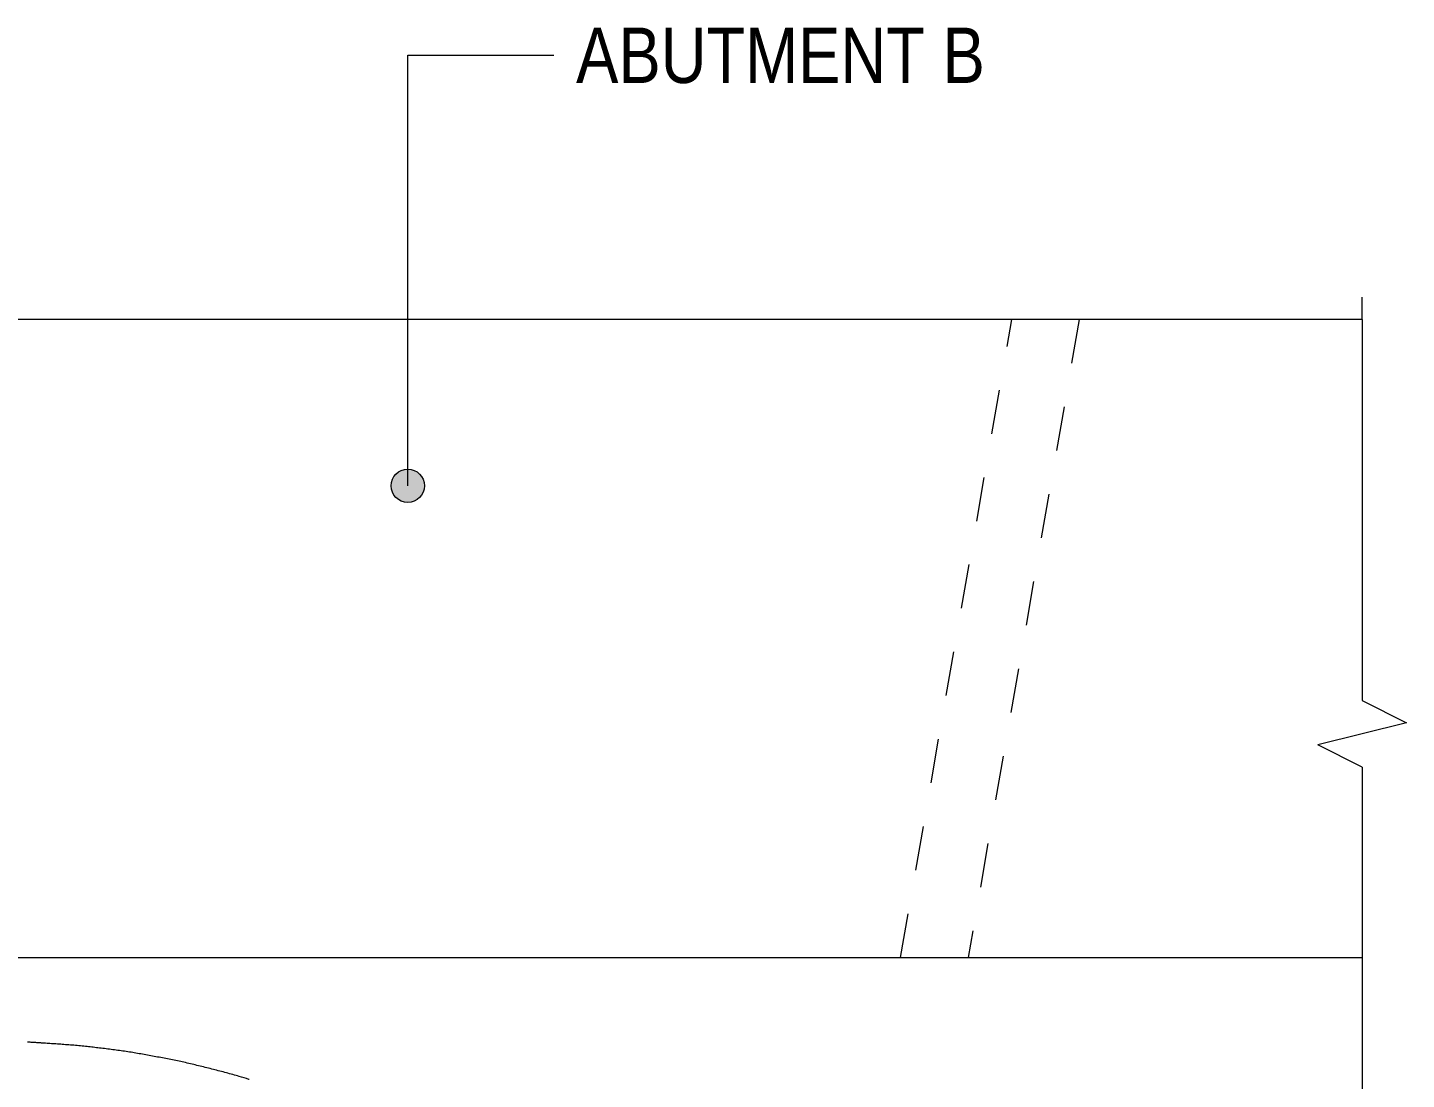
# Model space of a CAD drawing. Header units: metres. Extents: x 0 to 92, y 3 to 548.
# Drawn here: x 33.152 to 36.264, y 544.339 to 546.712 of the extents above; entities that cross this region are included whole.
import ezdxf

# ---------------------------------------------------------------- set-up
doc = ezdxf.new("R2010")
doc.units = ezdxf.units.M
doc.linetypes.add('JacobsDash', pattern=[0.0045, 0.003, -0.0015])
for name, color, linetype, lineweight in [('A-ANNO-NOTE', 7, 'Continuous', 9), ('A-DETL', 7, 'Continuous', 13), ('A-DETL-GENF', 7, 'Continuous', 9), ('A-FLOR', 7, 'Continuous', 50), ('G-ANNO-TEXT', 7, 'Continuous', 9), ('S-BEAM', 7, 'Continuous', 50), ('S-BEAM-HDLN', 7, 'JacobsDash', 18)]:
    doc.layers.add(name, color=color, linetype=linetype, lineweight=lineweight)
doc.styles.add('Arial Narrow_2', font='ARIALN.TTF', dxfattribs={"height": 0.125})

# ---------------------------------------------------------------- blocks, each defined once
blk = doc.blocks.new('BreakLine - BreakLine-7934069-DRG-2873186 - BARRIER BOTTOM REINFORCEMENT PLAN _NE corner_')
at = {"layer": 'A-DETL-GENF', "color": 252, "lineweight": 13, "true_color": 0x888888}
for p, q in [((0, 0), (0.86, 0)), ((1.01, 0), (1.87, 0))]:
    blk.add_line(p, q, dxfattribs=at)

msp = doc.modelspace()

# ---------------------------------------------------------------- hatches: boundary and pattern name
at = {"layer": 'G-ANNO-TEXT'}
h = msp.add_hatch(color=256, dxfattribs=at)
edge = h.paths.add_edge_path()
edge.add_arc((34.0104, 545.6783), 0.0375, 0, 360)

# ---------------------------------------------------------------- linework, layer by layer
at = {"layer": 'A-ANNO-NOTE', "color": 252, "lineweight": 13, "true_color": 0x888888}
for p, q in [((36.1644, 546.0536), (36.1644, 546.1036)), ((36.1644, 545.1936), (36.2644, 545.1436)), ((36.2644, 545.1436), (36.0644, 545.0936)), ((36.1644, 545.0436), (36.0644, 545.0936))]:
    msp.add_line(p, q, dxfattribs=at)
at = {"layer": 'A-DETL', "color": 8, "linetype": 'JacobsDash', "lineweight": 18, "true_color": 0x808080}
msp.add_line((33.0478, 544.6136), (36.1644, 544.6136), dxfattribs=at)
at = {"layer": 'A-FLOR', "color": 252, "lineweight": 13, "true_color": 0x888888}
msp.add_line((33.6523, 544.3387), (33.6517, 544.3389), dxfattribs=at)
msp.add_open_spline([(33.652, 544.3388), (33.6447, 544.3411), (33.6277, 544.3463), (33.6012, 544.3538), (33.5717, 544.3613), (33.5419, 544.3687), (33.5126, 544.3759), (33.4834, 544.3822), (33.4535, 544.3879), (33.4282, 544.3926), (33.4082, 544.3962), (33.3933, 544.3988), (33.3786, 544.4011), (33.3639, 544.4032), (33.3489, 544.4052), (33.3336, 544.4072), (33.3185, 544.4091), (33.304, 544.4108), (33.2902, 544.4125), (33.2758, 544.414), (33.2609, 544.4154), (33.2458, 544.4166), (33.2307, 544.4177), (33.2188, 544.4186), (33.2095, 544.4192), (33.2028, 544.4196), (33.1963, 544.4201), (33.1906, 544.4204), (33.1858, 544.4208), (33.1808, 544.4211), (33.1737, 544.4215), (33.1635, 544.4222), (33.1561, 544.4227), (33.1524, 544.4229)], degree=3, knots=[0.8690842, 0.8690842, 0.8690842, 0.8690842, 0.875, 0.8828125, 0.890625, 0.8984375, 0.90625, 0.9140625, 0.921875, 0.9296875, 0.9335938, 0.9375, 0.9414062, 0.9453125, 0.9492188, 0.953125, 0.9570312, 0.9609375, 0.9648438, 0.96875, 0.9726562, 0.9765625, 0.9804688, 0.984375, 0.9863281, 0.9882812, 0.9902344, 0.9921875, 0.9931641, 0.9941406, 0.9960938, 0.9980469, 0.999911, 0.999911, 0.999911, 0.999911], dxfattribs=at)
at = {"layer": 'G-ANNO-TEXT'}
for p, q in [((34.0104, 546.6496), (34.3404, 546.6496)), ((34.0104, 545.6783), (34.0104, 546.6496))]:
    msp.add_line(p, q, dxfattribs=at)
msp.add_circle((34.0104, 545.6783), 0.0375, dxfattribs=at)
at = {"layer": 'S-BEAM', "color": 254, "lineweight": 13, "true_color": 0xe1e1e1}
for p, q in [((36.1644, 546.0536), (33.0478, 546.0536)), ((33.0478, 544.6136), (36.1644, 544.6136))]:
    msp.add_line(p, q, dxfattribs=at)
at = {"layer": 'S-BEAM-HDLN', "color": 254, "lineweight": 13, "true_color": 0xe1e1e1}
for p, q in [((35.1229, 544.6136), (35.3737, 546.0536)), ((35.526, 546.0536), (35.2751, 544.6136))]:
    msp.add_line(p, q, dxfattribs=at)

# ---------------------------------------------------------------- block references
at = {"layer": 'A-DETL-GENF', "color": 252, "true_color": 0x888888, "rotation": 269.9999999999975}
msp.add_blockref('BreakLine - BreakLine-7934069-DRG-2873186 - BARRIER BOTTOM REINFORCEMENT PLAN _NE corner_', (36.1644, 546.0536), dxfattribs=at)

# ---------------------------------------------------------------- texts
at = {"layer": 'G-ANNO-TEXT', "insert": (34.3904, 546.7121), "char_height": 0.125, "attachment_point": 1, "style": 'Arial Narrow_2', "bg_fill": 3, "box_fill_scale": 1, "bg_fill_color": 256, "bg_fill_transparency": 0}
msp.add_mtext('ABUTMENT B', dxfattribs=at)

doc.saveas('drawing.dxf')
